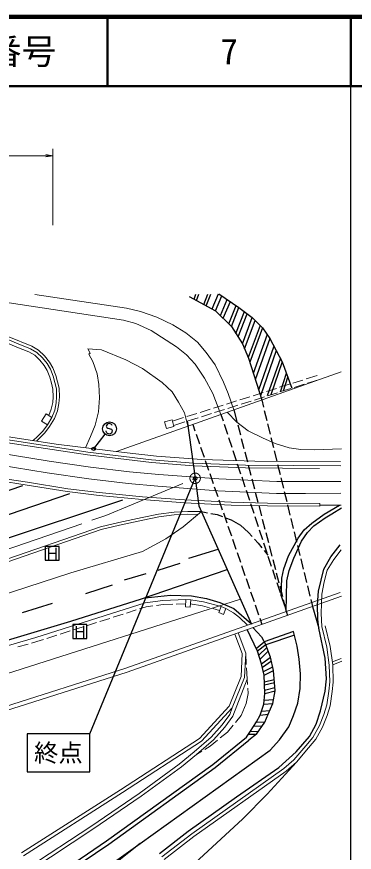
# Model space of a CAD drawing. Units: millimetres, scale not verified. Extents: x 40000 to 680000, y 20000 to 380000.
# Drawn here: x 530910 to 579500, y 259803 to 380000 of the extents above; entities that cross this region are included whole.
import ezdxf
from ezdxf.enums import TextEntityAlignment as Align

# ---------------------------------------------------------------- set-up
doc = ezdxf.new("R2010")
doc.units = ezdxf.units.MM
doc.header["$LTSCALE"] = 1000
doc.header["$PDMODE"] = 32
doc.header["$PDSIZE"] = 500
doc.linetypes.add('CHAIN', pattern=[18.5, 12, -1.5, 3.5, -1.5])
for name, color, linetype, lineweight in [('M-BMK', 2, 'CHAIN', 13), ('M-BMK-OTRS', 5, 'Continuous', 25), ('M-STR-HTXT', 7, 'Continuous', 13), ('M-STR-STRC', 7, 'Continuous', 25), ('M-TTL', 2, 'Continuous', 140), ('M-TTL-BAND', 7, 'Continuous', 25), ('M-TTL-LINE', 7, 'Continuous', 50), ('M-WORK', 1, 'Continuous', 13)]:
    doc.layers.add(name, color=color, linetype=linetype, lineweight=lineweight)
doc.layers.add('M-OTRS', color=6, linetype='Continuous')
doc.layers.add('M-TTL-TXT', color=7, linetype='Continuous')
doc.styles.add('ＭＳ ゴシック', font='')
doc.styles.get('ＭＳ ゴシック').set_extended_font_data('MS Gothic')

# ---------------------------------------------------------------- blocks, each defined once
blk = doc.blocks.new('open_arrow')
at = {"color": 0, "linetype": 'Continuous', "lineweight": -2}
blk.add_lwpolyline([(7.5, 1.25), (0, 0), (7.5, -1.25)], dxfattribs=at)

msp = doc.modelspace()

# ---------------------------------------------------------------- linework, layer by layer
at = {"layer": 'M-BMK'}
for p, q in [((543733, 308247), (556594, 313605)), ((528956, 303181), (543733, 308247))]:
    msp.add_line(p, q, dxfattribs=at)
msp.add_circle((556594, 313605), 750, dxfattribs=at)
at = {"layer": 'M-BMK-OTRS'}
for p, q in [((555450, 321847), (556594, 313605)), ((556594, 313605), (557147, 309623)), ((557147, 309623), (564702, 292628))]:
    msp.add_line(p, q, dxfattribs=at)
at = {"layer": 'M-OTRS'}
msp.add_point((556594, 313605), dxfattribs=at)
at = {"layer": 'M-STR-HTXT'}
for p, q in [((536121, 350000), (536121, 361000)), ((431137, 360000), (536121, 360000))]:
    msp.add_line(p, q, dxfattribs=at)
at = {"layer": 'M-STR-STRC'}
for p, q in [((555749, 339753), (559510, 337713)), ((556436, 339381), (556708, 340068)), ((556786, 339191), (557137, 340076)), ((557831, 338623), (558405, 340072)), ((558191, 338428), (558854, 340104)), ((559030, 337973), (559971, 340151)), ((559510, 337713), (560430, 339844)), ((559992, 340137), (562904, 338188)), ((560227, 337000), (561226, 339311)), ((560617, 336613), (561659, 339022)), ((561434, 335801), (562493, 338464)), ((561808, 335430), (562904, 338188)), ((562904, 338188), (564810, 336725)), ((559510, 337713), (561808, 335430)), ((562453, 334428), (563704, 337574)), ((562769, 333937), (564095, 337274)), ((563419, 332928), (564810, 336725)), ((564810, 336725), (566285, 335247)), ((561808, 335430), (563419, 332928)), ((563715, 332216), (565218, 336317)), ((565958, 335575), (564238, 330956)), ((566285, 335247), (564448, 330311)), ((566954, 334270), (564968, 328667)), ((566285, 335247), (567349, 333693)), ((567349, 333693), (565251, 327776)), ((567349, 333693), (569131, 330355)), ((563419, 332928), (564263, 330895)), ((567925, 332614), (565722, 326286)), ((568249, 332007), (565977, 325481)), ((564263, 330895), (566172, 324865)), ((568860, 330863), (566974, 325445)), ((569131, 330355), (567477, 325604)), ((569131, 330355), (570524, 326565)), ((568859, 326039), (569739, 328702)), ((569294, 326177), (569944, 328143)), ((566172, 324865), (566423, 323846)), ((562159, 323439), (562594, 321769)), ((566542, 323360), (566900, 321903)), ((560309, 322782), (560616, 321859)), ((543822, 321203), (543806, 321090)), ((543806, 321090), (543892, 320907)), ((543950, 321342), (543822, 321203)), ((544082, 321435), (543950, 321342)), ((544248, 321468), (544082, 321435)), ((544363, 321452), (544248, 321468)), ((544508, 321379), (544363, 321452)), ((544618, 321305), (544508, 321379)), ((544652, 321193), (544618, 321305)), ((556247, 321339), (556564, 320425)), ((560773, 321384), (561246, 319961)), ((562720, 321286), (563099, 319834)), ((567020, 321418), (567378, 319961)), ((541993, 317852), (543628, 319958)), ((543808, 320315), (543769, 320425)), ((543892, 320137), (543808, 320315)), ((543892, 320907), (544043, 320834)), ((543996, 320064), (543892, 320137)), ((544142, 319988), (543996, 320064)), ((544043, 320834), (544575, 320645)), ((544262, 319972), (544142, 319988)), ((544430, 320000), (544262, 319972)), ((544554, 320096), (544430, 320000)), ((544625, 320245), (544554, 320096)), ((544575, 320645), (544655, 320473)), ((544655, 320473), (544625, 320245)), ((556728, 319953), (557219, 318536)), ((561404, 319486), (561877, 318063)), ((563225, 319350), (563603, 317899)), ((567497, 319476), (567855, 318019)), ((557382, 318063), (557873, 316646)), ((562034, 317588), (562507, 316164)), ((563729, 317415), (564108, 315964)), ((567975, 317534), (568333, 316077)), ((558037, 316173), (558528, 314756)), ((562664, 315690), (563137, 314266)), ((564234, 315480), (564612, 314028)), ((568452, 315592), (568811, 314135)), ((558692, 314284), (559183, 312866)), ((563295, 313792), (563767, 312368)), ((516020, 307146), (531791, 312575)), ((541418, 276857), (556594, 313605)), ((564739, 313544), (565117, 312093)), ((568930, 313649), (569288, 312193)), ((516925, 304030), (538555, 311412)), ((559347, 312394), (559838, 310976)), ((563925, 311894), (564398, 310470)), ((565243, 311609), (565622, 310158)), ((569408, 311707), (569766, 310251)), ((517744, 301028), (546182, 310507)), ((560001, 310504), (560492, 309087)), ((564555, 309996), (565028, 308572)), ((565748, 309674), (566126, 308222)), ((569885, 309765), (570243, 308308)), ((575168, 308429), (577367, 309738)), ((576270, 308502), (577646, 309347)), ((557511, 308805), (558381, 308636)), ((558872, 308540), (559742, 308371)), ((559742, 308371), (560517, 308083)), ((560656, 308614), (561147, 307197)), ((560985, 307909), (561759, 307621)), ((565186, 308098), (565658, 306674)), ((566252, 307739), (566631, 306287)), ((570363, 307823), (570721, 306366)), ((573375, 307158), (575168, 308429)), ((573690, 306751), (575316, 307892)), ((575316, 307892), (576270, 308502)), ((561311, 306724), (561802, 305307)), ((561759, 307621), (563120, 306870)), ((563120, 306870), (564269, 305815)), ((572280, 306199), (573375, 307158)), ((572767, 305828), (573690, 306751)), ((564269, 305815), (564803, 305236)), ((565816, 306200), (566289, 304776)), ((566757, 305803), (567136, 304352)), ((570840, 305881), (571199, 304424)), ((571404, 304979), (572280, 306199)), ((571892, 304546), (572767, 305828)), ((561965, 304835), (562456, 303417)), ((565142, 304869), (565676, 304290)), ((565676, 304290), (566204, 303605)), ((566446, 304301), (566919, 302878)), ((570028, 302425), (571404, 304979)), ((570797, 302123), (571892, 304546)), ((537000, 303813), (535000, 303813)), ((535000, 303813), (535000, 301813)), ((535541, 301898), (535541, 303597)), ((536532, 303608), (536532, 301903)), ((537000, 301813), (537000, 303813)), ((555679, 302129), (559903, 303425)), ((562620, 302945), (563111, 301527)), ((566509, 303209), (567037, 302523)), ((567262, 303868), (567640, 302416)), ((571318, 303939), (571676, 302482)), ((576120, 302325), (577449, 304045)), ((535000, 301813), (537000, 301813)), ((535541, 302813), (536532, 302813)), ((567077, 302403), (567549, 300980)), ((567766, 301933), (568145, 300481)), ((569351, 300590), (570028, 302425)), ((570125, 300325), (570797, 302123)), ((571796, 301997), (572154, 300540)), ((575120, 300542), (576120, 302325)), ((548885, 296243), (561204, 300498)), ((551284, 300377), (554415, 301382)), ((563275, 301055), (563766, 299638)), ((567707, 300505), (568180, 299082)), ((569059, 299246), (569351, 300590)), ((574338, 297384), (575120, 300542)), ((546429, 298998), (549561, 299917)), ((568271, 299997), (568649, 298546)), ((569812, 298870), (570125, 300325)), ((572273, 300054), (572631, 298598)), ((540857, 297045), (544706, 298280)), ((563930, 299165), (564421, 297748)), ((568337, 298607), (568810, 297184)), ((568967, 296710), (569059, 299246)), ((569715, 294457), (569812, 298870)), ((572751, 298112), (573109, 296656)), ((564584, 297275), (565075, 295858)), ((568776, 298062), (569154, 296611)), ((574203, 295407), (574338, 297384)), ((538706, 293053), (548885, 296243)), ((549409, 296424), (553067, 296786)), ((553067, 296786), (556046, 296715)), ((556046, 296715), (558227, 296317)), ((558227, 296317), (560150, 295754)), ((560150, 295754), (562168, 294862)), ((568968, 296709), (569440, 295286)), ((569280, 296127), (569715, 294457)), ((573228, 296170), (573479, 295151)), ((531744, 294287), (536081, 295637)), ((562168, 294862), (564681, 292677)), ((565239, 295386), (565730, 293968)), ((569598, 294811), (569905, 293888)), ((573479, 295151), (574386, 292035)), ((574251, 293348), (574203, 295407)), ((565894, 293496), (566210, 292582)), ((574386, 292035), (574251, 293348)), ((523877, 288621), (538706, 293053)), ((540999, 292566), (538999, 292566)), ((538999, 292566), (538999, 290566)), ((539539, 290651), (539539, 292351)), ((540531, 292362), (540531, 290657)), ((540999, 290566), (540999, 292566)), ((564899, 292118), (566122, 290775)), ((539539, 291566), (540531, 291566)), ((565559, 288732), (564100, 291836)), ((570761, 291555), (566507, 290089)), ((570893, 291019), (566750, 289655)), ((571277, 289467), (570761, 291555)), ((575301, 287707), (574386, 292035)), ((538999, 290566), (540999, 290566)), ((565368, 289139), (566507, 290089)), ((566122, 290775), (566750, 289655)), ((566750, 289655), (565559, 288732)), ((566163, 286915), (565559, 288732)), ((565755, 288143), (566909, 289257)), ((565944, 287574), (567114, 288745)), ((567455, 287890), (566750, 289655)), ((571558, 287591), (571277, 289467)), ((566163, 286915), (567455, 287890)), ((566269, 286453), (567572, 287347)), ((567872, 285945), (567455, 287890)), ((571746, 285492), (571558, 287591)), ((575512, 284752), (575301, 287707)), ((566538, 285289), (566163, 286915)), ((566413, 285831), (567762, 286461)), ((566538, 285289), (567872, 285945)), ((566601, 282631), (566538, 285289)), ((568120, 283045), (567872, 285945)), ((571711, 283346), (571746, 285492)), ((566561, 284317), (567982, 284667)), ((566571, 283881), (568018, 284243)), ((575301, 282958), (575512, 284752)), ((566491, 281114), (566601, 282631)), ((566589, 283144), (568080, 283518)), ((566601, 282631), (568120, 283045)), ((567769, 281230), (568120, 283045)), ((571359, 281270), (571711, 283346)), ((574632, 280143), (575301, 282958)), ((566531, 281666), (567876, 281783)), ((570726, 279476), (571359, 281270)), ((565960, 279542), (566491, 281114)), ((566144, 280088), (567325, 280178)), ((566491, 281114), (567769, 281230)), ((567105, 279658), (567769, 281230)), ((573999, 278244), (574632, 280143)), ((565420, 278557), (565960, 279542)), ((565960, 279542), (567105, 279658)), ((566605, 278527), (567105, 279658)), ((570057, 277857), (570726, 279476)), ((564576, 277220), (565420, 278557)), ((565052, 277975), (566227, 277965)), ((565420, 278557), (566605, 278527)), ((565448, 276807), (566605, 278527)), ((568720, 275958), (570057, 277857)), ((573049, 276449), (573999, 278244)), ((563973, 276347), (564576, 277220)), ((564289, 276804), (565448, 276807)), ((565448, 276807), (564320, 275919)), ((564576, 277220), (565702, 277184)), ((559153, 272442), (563973, 276347)), ((559487, 272004), (564320, 275919)), ((567383, 274480), (568720, 275958)), ((571114, 274233), (573049, 276449)), ((548695, 261082), (567383, 274480)), ((568616, 272016), (571114, 274233)), ((543849, 261430), (559153, 272442)), ((544164, 260978), (559487, 272004)), ((562530, 267777), (568616, 272016)), ((555599, 262834), (562530, 267777)), ((551483, 259633), (555599, 262834)), ((532685, 253901), (543849, 261430)), ((532997, 253448), (544164, 260978)), ((533469, 250270), (548695, 261082)), ((548695, 261082), (533938, 249422))]:
    msp.add_line(p, q, dxfattribs=at)
msp.add_lwpolyline([(532418, 271357), (541418, 271357), (541418, 276857), (532418, 276857)], close=True, dxfattribs=at)
for centre, radius in [((544279, 320717), 1000), ((541993, 317852), 250)]:
    msp.add_circle(centre, radius, dxfattribs=at)
at = {"layer": 'M-TTL'}
msp.add_line((680000, 380000), (40000, 380000), dxfattribs=at)
at = {"layer": 'M-TTL-BAND'}
msp.add_line((579000, 20000), (579000, 370000), dxfattribs=at)
at = {"layer": 'M-TTL-LINE'}
for p, q in [((543997, 380000), (543997, 370000)), ((579000, 380000), (579000, 370000)), ((40000, 370000), (680000, 370000))]:
    msp.add_line(p, q, dxfattribs=at)
at = {"layer": 'M-WORK'}
for p, q in [((524332, 339677), (546262, 336335)), ((533511, 340060), (546708, 338074)), ((546708, 338074), (548748, 337605)), ((548748, 337605), (551094, 336761)), ((551094, 336761), (553369, 335658)), ((546262, 336335), (548057, 335877)), ((548057, 335877), (550273, 334857)), ((553369, 335658), (555245, 334509)), ((550273, 334857), (553932, 332500)), ((555245, 334509), (556934, 333196)), ((530911, 332483), (529496, 333074)), ((531100, 332946), (529651, 333551)), ((533069, 332587), (529775, 333932)), ((532893, 332227), (531100, 332946)), ((556934, 333196), (558201, 331694)), ((532674, 331776), (530911, 332483)), ((533520, 331291), (532674, 331776)), ((533821, 331695), (532893, 332227)), ((534061, 332019), (533069, 332587)), ((534908, 331216), (534061, 332019)), ((541483, 331583), (541139, 332240)), ((541139, 332240), (543109, 332099)), ((543109, 332099), (546627, 330637)), ((553932, 332500), (555327, 331362)), ((534244, 330605), (533520, 331291)), ((534613, 330945), (533821, 331695)), ((534878, 329815), (534244, 330605)), ((535290, 330100), (534613, 330945)), ((535620, 330329), (534908, 331216)), ((541280, 331474), (541483, 331583)), ((541850, 330410), (541280, 331474)), ((546627, 330637), (549020, 329417)), ((555327, 331362), (556594, 330002)), ((558201, 331694), (559467, 329935)), ((535308, 329089), (534878, 329815)), ((535759, 329308), (535290, 330100)), ((536121, 329484), (535620, 330329)), ((536537, 328410), (536121, 329484)), ((542483, 328651), (541850, 330410)), ((549020, 329417), (551834, 327400)), ((556594, 330002), (557931, 327985)), ((559467, 329935), (560663, 327449)), ((535682, 328125), (535308, 329089)), ((536156, 328287), (535759, 329308)), ((536416, 327401), (536156, 328287)), ((537023, 326550), (536537, 328410)), ((542741, 327080), (542483, 328651)), ((545272, 317441), (577589, 328920)), ((572570, 327892), (574163, 328394)), ((535932, 327274), (535682, 328125)), ((536126, 326430), (535932, 327274)), ((536625, 326494), (536416, 327401)), ((542811, 325157), (542741, 327080)), ((551834, 327400), (553289, 326040)), ((557931, 327985), (559119, 325819)), ((560663, 327449), (561343, 325784)), ((568755, 326688), (570186, 327140)), ((570663, 327290), (572093, 327741)), ((570847, 326667), (572278, 327118)), ((572755, 327268), (574358, 327774)), ((536155, 325340), (536126, 326430)), ((536656, 325326), (536625, 326494)), ((537056, 325315), (537023, 326550)), ((553289, 326040), (554219, 324547)), ((559119, 325819), (560309, 322782)), ((561343, 325784), (562159, 323439)), ((564941, 325485), (566371, 325936)), ((566848, 326087), (568279, 326538)), ((567033, 325463), (568463, 325915)), ((568940, 326065), (570370, 326516)), ((536087, 324510), (536155, 325340)), ((536583, 324440), (536656, 325326)), ((536980, 324384), (537056, 325315)), ((542671, 323163), (542811, 325157)), ((554219, 324547), (555063, 322999)), ((561126, 324282), (562557, 324733)), ((563033, 324883), (564464, 325335)), ((563218, 324260), (564648, 324711)), ((565125, 324862), (566556, 325313)), ((535551, 322633), (535892, 323546)), ((535892, 323546), (536087, 324510)), ((535985, 322365), (536375, 323408)), ((536375, 323408), (536583, 324440)), ((536760, 323298), (536980, 324384)), ((557311, 323078), (558742, 323530)), ((559219, 323680), (560649, 324131)), ((559403, 323057), (560834, 323508)), ((561311, 323658), (562741, 324110)), ((535134, 322891), (534477, 321828)), ((535985, 322365), (535134, 322891)), ((535328, 321302), (535985, 322365)), ((535650, 321064), (536360, 322225)), ((536360, 322225), (536760, 323298)), ((542225, 321259), (542671, 323163)), ((553335, 321824), (554927, 322326)), ((555063, 322999), (555554, 321093)), ((555404, 322477), (556834, 322928)), ((555588, 321853), (557019, 322305)), ((557496, 322455), (558926, 322906)), ((561191, 323096), (562613, 321695)), ((534477, 321828), (535328, 321302)), ((534659, 320396), (535328, 321302)), ((534964, 320136), (535650, 321064)), ((541553, 319617), (542225, 321259)), ((552197, 321726), (553279, 322025)), ((552468, 320746), (552197, 321726)), ((553550, 321045), (552468, 320746)), ((553279, 322025), (553550, 321045)), ((553508, 321197), (555112, 321703)), ((562613, 321695), (564210, 320437)), ((528836, 319728), (536576, 318532)), ((533888, 319611), (534659, 320396)), ((534164, 319321), (534964, 320136)), ((564210, 320437), (566290, 319420)), ((528996, 318814), (541098, 316961)), ((529062, 319209), (541152, 317358)), ((533257, 319045), (533888, 319611)), ((533768, 318966), (534164, 319321)), ((536576, 318532), (546392, 317300)), ((540807, 318001), (541553, 319617)), ((566290, 319420), (568104, 318592)), ((568104, 318592), (570105, 317998)), ((541152, 317358), (550332, 316257)), ((570105, 317998), (571794, 317763)), ((571794, 317763), (573842, 317716)), ((573842, 317716), (577658, 317857)), ((527895, 317305), (535573, 316069)), ((541098, 316961), (550292, 315859)), ((546392, 317300), (551012, 316796)), ((550332, 316257), (556370, 315786)), ((551012, 316796), (557533, 316304)), ((557533, 316304), (565179, 316069)), ((527613, 315628), (535318, 314388)), ((535573, 316069), (541530, 315225)), ((541530, 315225), (547143, 314521)), ((550292, 315859), (556347, 315387)), ((556347, 315387), (563825, 315108)), ((556370, 315786), (563835, 315508)), ((563825, 315108), (574474, 315015)), ((563835, 315508), (577568, 315387)), ((565179, 316069), (577492, 316022)), ((535318, 314388), (541305, 313540)), ((547143, 314521), (551381, 314146)), ((551381, 314146), (559981, 313505)), ((528050, 313307), (532420, 312626)), ((528119, 313701), (532482, 313021)), ((532420, 312626), (538196, 311710)), ((532482, 313021), (538252, 312107)), ((541305, 313540), (546963, 312831)), ((546963, 312831), (551243, 312452)), ((559981, 313505), (568331, 313130)), ((568331, 313130), (572474, 313130)), ((572474, 313130), (577556, 313145)), ((538196, 311710), (542758, 311146)), ((538252, 312107), (542802, 311544)), ((542802, 311544), (549017, 310934)), ((551243, 312452), (559879, 311808)), ((559879, 311808), (568292, 311430)), ((568292, 311430), (572477, 311430)), ((572477, 311430), (577561, 311445)), ((542758, 311146), (548983, 310535)), ((548983, 310535), (555044, 310089)), ((549017, 310934), (555068, 310488)), ((555068, 310488), (561800, 310160)), ((561800, 310160), (567030, 310019)), ((555044, 310089), (561785, 309760)), ((561785, 309760), (567024, 309619)), ((567024, 309619), (574534, 309596)), ((567030, 310019), (574536, 309996)), ((574536, 309996), (574534, 309596)), ((574535, 309738), (577608, 309738)), ((545599, 307261), (548976, 307981)), ((548976, 307981), (551321, 308450)), ((549057, 307589), (551386, 308055)), ((551321, 308450), (553557, 308731)), ((551386, 308055), (553592, 308332)), ((553557, 308731), (555543, 308825)), ((553592, 308332), (555551, 308425)), ((554890, 306629), (557511, 308805)), ((555543, 308825), (557511, 308805)), ((555551, 308425), (557035, 308410)), ((518263, 298071), (542956, 306620)), ((542956, 306620), (545599, 307261)), ((543069, 306236), (545687, 306871)), ((545687, 306871), (549057, 307589)), ((552357, 304917), (554890, 306629)), ((518377, 297687), (543069, 306236)), ((549024, 303074), (552357, 304917)), ((538681, 300013), (549024, 303074)), ((576540, 301933), (577619, 303309)), ((575586, 300370), (576540, 301933)), ((524784, 295475), (538681, 300013)), ((575148, 298697), (575586, 300370)), ((574820, 296914), (575148, 298697)), ((546598, 286286), (577443, 297189)), ((574766, 295606), (574820, 296914)), ((514069, 280584), (563109, 296212)), ((533654, 290703), (549415, 295699)), ((546789, 285717), (577643, 296623)), ((549415, 295699), (551927, 296035)), ((551927, 296035), (555275, 296165)), ((555210, 295105), (555275, 296165)), ((555275, 296165), (555963, 296124)), ((555963, 296124), (555898, 295063)), ((555963, 296124), (557789, 295828)), ((557789, 295828), (560330, 295154)), ((546692, 294206), (548122, 294659)), ((548598, 294810), (549546, 295111)), ((549546, 295111), (550515, 295240)), ((551010, 295307), (551979, 295436)), ((551979, 295436), (553359, 295490)), ((553858, 295510), (555238, 295564)), ((555898, 295063), (555210, 295105)), ((555867, 295531), (557664, 295240)), ((557664, 295240), (558641, 294981)), ((559124, 294853), (560101, 294594)), ((559984, 294308), (560330, 295154)), ((560330, 295154), (561018, 294873)), ((561018, 294873), (560672, 294027)), ((561018, 294873), (562131, 294232)), ((574710, 294147), (574766, 295606)), ((542879, 292997), (544309, 293451)), ((544785, 293602), (546215, 294055)), ((560672, 294027), (559984, 294308)), ((562131, 294232), (562975, 293575)), ((562975, 293575), (564128, 292482)), ((574822, 292277), (574710, 294147)), ((539066, 291789), (540495, 292242)), ((540972, 292393), (542402, 292846)), ((575525, 289299), (574822, 292277)), ((576017, 289393), (575308, 292392)), ((535253, 290580), (536682, 291033)), ((537159, 291185), (538589, 291638)), ((563372, 288378), (562308, 291191)), ((563877, 288457), (562776, 291368)), ((518114, 286191), (533654, 290703)), ((531096, 289336), (532537, 289754)), ((533017, 289893), (533828, 290129)), ((533828, 290129), (534776, 290429)), ((575900, 286734), (575525, 289299)), ((576399, 286779), (576017, 289393)), ((563209, 285079), (563372, 288378)), ((563705, 284970), (563877, 288457)), ((563960, 286825), (563877, 288457)), ((576339, 287194), (577627, 287702)), ((576399, 286779), (577688, 287287)), ((520335, 277953), (546598, 286286)), ((564070, 284694), (563986, 286326)), ((575979, 284311), (575900, 286734)), ((576480, 284292), (576399, 286779)), ((520508, 277379), (546789, 285717)), ((561500, 280836), (563209, 285079)), ((561930, 280565), (563705, 284970)), ((562006, 279370), (564070, 284694)), ((564131, 283925), (564070, 284694)), ((575838, 282982), (575979, 284311)), ((576334, 282920), (576480, 284292)), ((563927, 281203), (564232, 282657)), ((564232, 282657), (564171, 283426)), ((575556, 280996), (575838, 282982)), ((576046, 280883), (576334, 282920)), ((557203, 276161), (561500, 280836)), ((557528, 275776), (561930, 280565)), ((561563, 279611), (561930, 280565)), ((563200, 279467), (563927, 281203)), ((575119, 279636), (575556, 280996)), ((575589, 279465), (576046, 280883)), ((560491, 278137), (561563, 279611)), ((560880, 277822), (562006, 279370)), ((562386, 278476), (563200, 279467)), ((574470, 278025), (575119, 279636)), ((574922, 277809), (575589, 279465)), ((558888, 276351), (560491, 278137)), ((559238, 275993), (560880, 277822)), ((561254, 277099), (562068, 278090)), ((573532, 276336), (574470, 278025)), ((573947, 276054), (574922, 277809)), ((560194, 276247), (561254, 277099)), ((545859, 268809), (557203, 276161)), ((546129, 268388), (557528, 275776)), ((556454, 274264), (558888, 276351)), ((556776, 273882), (559238, 275993)), ((558744, 275081), (559804, 275933)), ((572547, 275140), (573532, 276336)), ((572929, 274818), (573947, 276054)), ((554311, 272494), (556454, 274264)), ((556776, 273882), (557546, 274351)), ((557973, 274612), (558744, 275081)), ((570811, 273123), (572547, 275140)), ((571166, 272769), (572929, 274818)), ((554618, 272099), (556776, 273882)), ((569368, 271868), (570811, 273123)), ((548536, 268274), (554311, 272494)), ((548825, 267866), (554618, 272099)), ((556099, 262469), (569368, 271868)), ((566937, 268173), (571166, 272769)), ((569678, 271475), (571166, 272769)), ((556397, 262067), (569678, 271475)), ((531605, 259731), (545859, 268809)), ((531877, 259311), (546129, 268388)), ((541581, 263532), (548536, 268274)), ((563443, 264608), (566937, 268173)), ((541859, 263116), (548825, 267866)), ((552079, 254136), (563443, 264608)), ((532514, 257575), (541581, 263532)), ((532788, 257157), (541859, 263116)), ((551810, 259141), (556099, 262469)), ((552132, 258759), (556397, 262067))]:
    msp.add_line(p, q, dxfattribs=at)

# ---------------------------------------------------------------- block references
at = {"layer": 'M-STR-HTXT', "xscale": 133, "yscale": 133, "rotation": 180}
msp.add_blockref('open_arrow', (536121, 360000), dxfattribs=at)

# ---------------------------------------------------------------- texts
at = {"layer": 'M-STR-STRC', "style": 'ＭＳ ゴシック'}
msp.add_text('終点', height=2566, dxfattribs=at).set_placement((536918, 274107), align=Align.MIDDLE_CENTER)
at = {"layer": 'M-TTL-TXT', "style": 'ＭＳ ゴシック'}
for s, p in [('図面番号', (526622, 375000)), ('7', (561497, 375000))]:
    msp.add_text(s, height=3666, dxfattribs=at).set_placement(p, align=Align.MIDDLE_CENTER)

doc.saveas('drawing.dxf')
